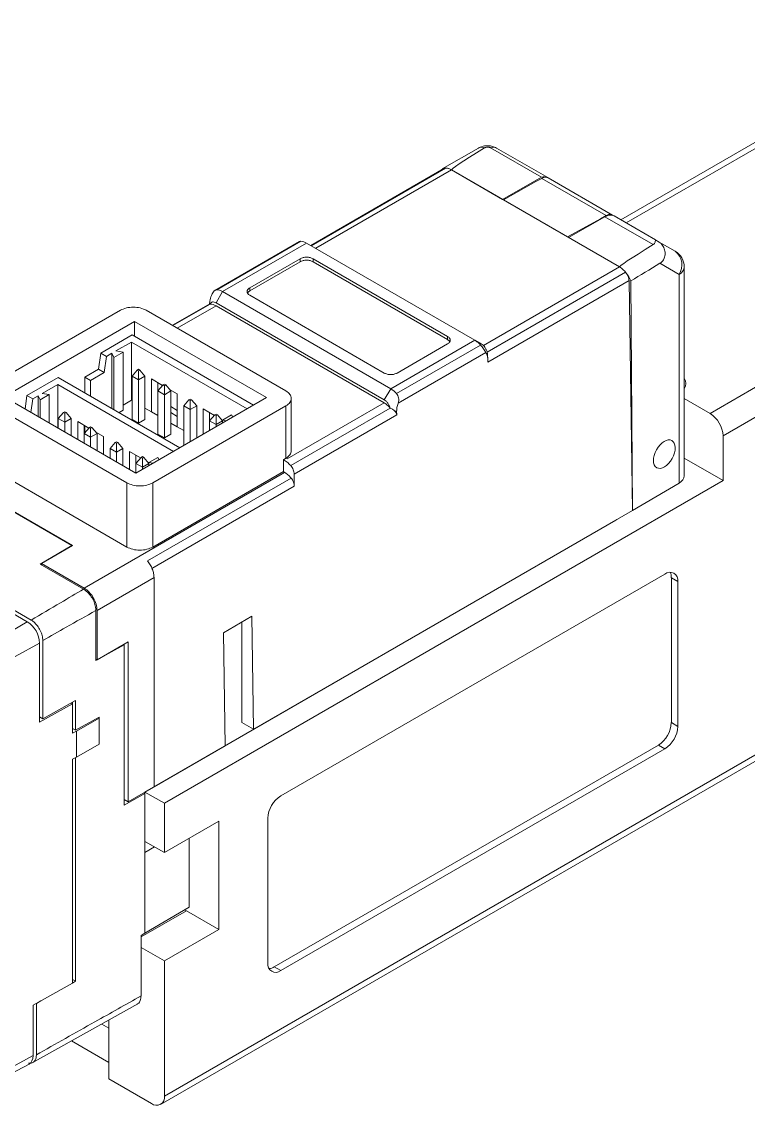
# Paper-space layout '시트2-ENG' of a CAD drawing. Header units: millimetres. Extents: x 5 to 415, y 5 to 292.
# Drawn here: x 361.5 to 381.36, y 237.71 to 267.33 of the extents above; entities that cross this region are included whole.
import ezdxf

# ---------------------------------------------------------------- set-up
doc = ezdxf.new("R2010")
doc.units = ezdxf.units.MM

psp = doc.layouts.new('시트2-ENG')

# ---------------------------------------------------------------- linework, layer by layer
at = {"color": 7, "linetype": 'Continuous', "lineweight": 18}
for p, q in [((387.257, 267.329), (377.875, 261.913)), ((374.313, 263.883), (375.709, 263.077)), ((380.318, 256.623), (392.905, 263.889)), ((373.982, 263.872), (372.997, 263.303)), ((374.482, 263.872), (375.879, 263.066)), ((394.142, 263.787), (380.672, 256.011)), ((373.04, 263.315), (369.4, 261.214)), ((377.843, 260.625), (373.247, 263.278)), ((374.644, 262.472), (373.247, 263.278)), ((375.709, 263.077), (374.644, 262.472)), ((375.551, 262.957), (375.714, 263.047)), ((375.714, 263.047), (377.479, 262.028)), ((375.887, 263.061), (377.648, 262.044)), ((374.669, 262.458), (375.551, 262.957)), ((376.421, 261.446), (374.669, 262.458)), ((376.421, 261.446), (377.318, 261.937)), ((377.444, 261.997), (376.447, 261.431)), ((377.318, 261.937), (377.479, 262.028)), ((378.762, 261.235), (377.444, 261.997)), ((377.691, 262.02), (377.648, 262.044)), ((377.691, 262.02), (378.829, 261.363)), ((369.089, 261.318), (366.781, 259.985)), ((366.833, 260), (369.131, 261.326)), ((366.989, 259.952), (369.287, 261.278)), ((373.884, 258.625), (369.287, 261.278)), ((377.843, 260.625), (376.447, 261.431)), ((378.925, 261.307), (379.361, 261.055)), ((367.732, 260.054), (369.111, 260.85)), ((369.111, 260.768), (367.732, 259.972)), ((369.111, 260.768), (369.111, 260.85)), ((369.464, 260.85), (373.141, 258.727)), ((369.464, 260.768), (369.464, 260.85)), ((373.141, 258.645), (369.464, 260.768)), ((379.468, 260.423), (378.945, 260.725)), ((379.611, 260.622), (379.611, 254.919)), ((374.225, 258.299), (378.009, 260.482)), ((379.468, 254.717), (379.468, 260.423)), ((367.732, 259.972), (367.732, 260.054)), ((378.103, 260.251), (374.237, 258.019)), ((378.197, 253.97), (378.103, 260.251)), ((378.197, 253.97), (378.15, 260.244)), ((366.989, 259.952), (366.813, 259.645)), ((366.989, 259.952), (371.586, 257.298)), ((371.409, 257.727), (367.732, 259.85)), ((360.555, 257.339), (364.196, 259.442)), ((364.903, 259.442), (368.722, 257.237)), ((366.638, 259.619), (365.617, 259.03)), ((366.636, 259.61), (366.636, 259.637)), ((366.648, 259.612), (366.64, 259.616)), ((371.409, 256.992), (366.813, 259.645)), ((371.409, 256.91), (366.813, 259.564)), ((361.014, 257.074), (364.585, 259.135)), ((364.585, 259.135), (368.191, 257.054)), ((364.585, 258.727), (364.585, 259.135)), ((363.658, 258.273), (364.514, 258.768)), ((364.073, 258.329), (364.497, 258.574)), ((364.497, 258.574), (367.661, 256.747)), ((364.497, 258.574), (364.497, 256.982)), ((364.514, 258.768), (367.838, 256.849)), ((371.586, 257.298), (373.884, 258.625)), ((373.141, 258.645), (373.141, 258.727)), ((373.194, 258.6), (373.141, 258.645)), ((374.06, 258.523), (373.884, 258.625)), ((363.658, 258.273), (363.595, 257.829)), ((363.817, 258.181), (363.658, 258.273)), ((363.817, 258.181), (363.966, 258.268)), ((364.019, 258.155), (363.966, 258.268)), ((363.966, 256.758), (363.966, 258.268)), ((364.268, 258.299), (364.019, 258.155)), ((364.073, 258.329), (364.268, 258.299)), ((364.268, 256.707), (364.268, 258.299)), ((374.04, 258.492), (371.742, 257.166)), ((373.141, 258.523), (371.762, 257.727)), ((374.19, 258.286), (371.789, 256.9)), ((363.817, 258.181), (363.754, 257.737)), ((364.019, 256.727), (364.019, 258.155)), ((374.237, 258.123), (374.237, 258.151)), ((374.237, 258.019), (374.237, 258.123)), ((363.224, 257.615), (363.595, 257.829)), ((363.383, 257.523), (363.754, 257.737)), ((363.595, 257.829), (363.754, 257.737)), ((364.514, 257.645), (364.656, 257.809)), ((364.691, 257.829), (364.656, 257.809)), ((364.656, 257.809), (364.691, 257.788)), ((364.727, 257.809), (364.691, 257.829)), ((364.691, 257.788), (364.727, 257.809)), ((364.691, 257.543), (364.691, 257.788)), ((364.727, 257.809), (364.868, 257.645)), ((361.642, 257.11), (362.499, 257.605)), ((362.057, 257.166), (362.482, 257.411)), ((362.482, 257.411), (365.646, 255.584)), ((362.482, 257.411), (362.482, 256.227)), ((362.499, 257.605), (365.823, 255.686)), ((363.224, 257.615), (363.224, 257.186)), ((363.224, 257.615), (363.383, 257.523)), ((363.383, 257.523), (363.383, 257.094)), ((364.691, 257.543), (364.514, 257.645)), ((364.514, 257.645), (364.514, 256.461)), ((364.868, 257.645), (364.691, 257.543)), ((364.691, 257.543), (364.691, 256.359)), ((364.868, 257.645), (364.868, 256.461)), ((365.351, 257.387), (365.045, 257.564)), ((365.045, 257.564), (365.045, 256.665)), ((365.222, 257.462), (365.222, 257.237)), ((365.363, 257.4), (365.222, 257.237)), ((365.398, 257.421), (365.363, 257.4)), ((365.363, 257.4), (365.398, 257.38)), ((365.434, 257.4), (365.398, 257.421)), ((365.398, 257.38), (365.434, 257.4)), ((365.398, 257.135), (365.398, 257.38)), ((365.575, 257.237), (365.434, 257.4)), ((364.621, 254.992), (361.014, 257.074)), ((361.642, 257.11), (361.591, 256.741)), ((361.801, 257.018), (361.642, 257.11)), ((361.801, 257.018), (361.951, 257.105)), ((362.004, 256.992), (361.951, 257.105)), ((361.951, 256.533), (361.951, 257.105)), ((362.252, 257.136), (362.004, 256.992)), ((362.057, 257.166), (362.252, 257.136)), ((362.252, 256.359), (362.252, 257.136)), ((365.398, 257.135), (365.222, 257.237)), ((365.222, 257.237), (365.222, 256.053)), ((365.575, 257.237), (365.398, 257.135)), ((365.398, 257.135), (365.398, 255.951)), ((365.398, 237.967), (398.526, 257.091)), ((365.752, 257.155), (365.54, 257.278)), ((365.575, 257.237), (365.575, 256.053)), ((365.752, 256.257), (365.752, 257.155)), ((371.586, 257.298), (371.409, 256.992)), ((364.373, 254.727), (360.555, 256.931)), ((361.801, 257.018), (361.75, 256.649)), ((362.004, 256.503), (362.004, 256.992)), ((364.268, 256.85), (364.497, 256.982)), ((364.497, 256.982), (364.514, 256.972)), ((368.191, 257.054), (364.621, 254.992)), ((368.722, 256.829), (365.08, 254.727)), ((365.295, 237.738), (398.423, 256.862)), ((365.575, 256.808), (365.752, 256.706)), ((365.929, 256.829), (366.07, 256.992)), ((366.105, 256.727), (365.929, 256.829)), ((365.929, 256.829), (365.929, 255.747)), ((366.105, 257.013), (366.07, 256.992)), ((366.07, 256.992), (366.105, 256.972)), ((366.141, 256.992), (366.105, 257.013)), ((366.105, 256.972), (366.141, 256.992)), ((366.105, 256.972), (366.105, 256.727)), ((366.282, 256.829), (366.105, 256.727)), ((366.141, 256.992), (366.282, 256.829)), ((366.282, 256.829), (366.282, 255.951)), ((368.722, 255.399), (368.722, 256.829)), ((368.757, 255.38), (371.409, 256.91)), ((371.574, 256.768), (368.852, 255.196)), ((368.868, 255.592), (368.868, 257.034)), ((379.611, 257.031), (380.318, 256.623)), ((362.499, 256.482), (362.641, 256.645)), ((362.676, 256.38), (362.499, 256.482)), ((362.499, 256.482), (362.499, 256.217)), ((362.676, 256.666), (362.641, 256.645)), ((362.641, 256.645), (362.676, 256.625)), ((362.711, 256.645), (362.676, 256.666)), ((362.676, 256.625), (362.711, 256.645)), ((362.676, 256.38), (362.676, 256.625)), ((362.853, 256.482), (362.676, 256.38)), ((362.711, 256.645), (362.853, 256.482)), ((362.853, 256.482), (362.853, 256.013)), ((364.268, 256.707), (364.161, 256.645)), ((364.868, 256.768), (365.045, 256.665)), ((365.045, 256.665), (365.222, 256.563)), ((365.752, 256.543), (365.575, 256.645)), ((366.105, 256.727), (366.105, 255.849)), ((366.765, 256.57), (366.459, 256.747)), ((366.459, 256.747), (366.459, 256.053)), ((366.636, 256.645), (366.636, 256.421)), ((366.636, 256.421), (366.777, 256.584)), ((366.813, 256.604), (366.777, 256.584)), ((366.777, 256.584), (366.813, 256.564)), ((366.848, 256.584), (366.813, 256.604)), ((366.813, 256.564), (366.848, 256.584)), ((366.813, 256.319), (366.813, 256.564)), ((366.848, 256.584), (366.989, 256.422)), ((367.238, 256.585), (366.989, 256.441)), ((367.267, 256.52), (367.238, 256.585)), ((371.751, 256.584), (368.946, 254.965)), ((371.748, 256.686), (371.7, 256.686)), ((371.748, 256.686), (371.751, 256.584)), ((362.676, 256.38), (362.676, 256.115)), ((363.336, 256.223), (363.03, 256.4)), ((363.03, 256.4), (363.03, 255.911)), ((363.206, 256.298), (363.206, 256.074)), ((363.348, 256.237), (363.206, 256.074)), ((363.206, 256.176), (363.224, 256.186)), ((363.224, 256.288), (363.224, 256.094)), ((363.383, 256.257), (363.348, 256.237)), ((363.348, 256.237), (363.383, 256.217)), ((363.418, 256.237), (363.383, 256.257)), ((363.383, 256.217), (363.418, 256.237)), ((363.383, 255.972), (363.383, 256.217)), ((363.56, 256.074), (363.418, 256.237)), ((364.514, 256.461), (364.691, 256.359)), ((364.691, 256.359), (364.868, 256.461)), ((365.575, 256.359), (365.752, 256.257)), ((365.752, 256.257), (365.929, 256.155)), ((366.813, 256.319), (366.636, 256.421)), ((366.636, 256.421), (366.636, 256.156)), ((366.989, 256.42), (366.813, 256.319)), ((366.813, 256.319), (366.813, 256.258)), ((366.989, 256.441), (366.954, 256.461)), ((366.989, 256.441), (367.1, 256.424)), ((366.989, 256.359), (366.989, 256.441)), ((363.383, 255.972), (363.206, 256.074)), ((363.206, 256.074), (363.206, 255.809)), ((363.56, 256.074), (363.383, 255.972)), ((363.383, 255.972), (363.383, 255.706)), ((363.737, 255.992), (363.525, 256.114)), ((363.56, 256.074), (363.56, 255.604)), ((363.737, 255.502), (363.737, 255.992)), ((365.222, 256.053), (365.398, 255.951)), ((365.398, 255.951), (365.575, 256.053)), ((380.672, 254.786), (380.672, 256.011)), ((363.913, 255.666), (364.055, 255.829)), ((364.09, 255.564), (363.913, 255.666)), ((363.913, 255.666), (363.913, 255.4)), ((364.09, 255.849), (364.055, 255.829)), ((364.055, 255.829), (364.09, 255.808)), ((364.126, 255.829), (364.09, 255.849)), ((364.09, 255.808), (364.126, 255.829)), ((364.09, 255.808), (364.09, 255.564)), ((364.267, 255.666), (364.09, 255.564)), ((364.126, 255.829), (364.267, 255.666)), ((364.267, 255.666), (364.267, 255.196)), ((364.75, 255.407), (364.444, 255.584)), ((364.444, 255.584), (364.444, 255.094)), ((364.09, 255.564), (364.09, 255.298)), ((364.621, 255.482), (364.621, 255.257)), ((364.621, 255.257), (364.762, 255.421)), ((364.797, 255.441), (364.762, 255.421)), ((364.762, 255.421), (364.797, 255.4)), ((364.833, 255.421), (364.797, 255.441)), ((364.797, 255.4), (364.833, 255.421)), ((364.797, 255.155), (364.797, 255.4)), ((364.833, 255.421), (364.973, 255.258)), ((364.974, 255.278), (364.939, 255.298)), ((365.222, 255.421), (364.973, 255.277)), ((365.252, 255.357), (365.222, 255.421)), ((368.651, 255.357), (368.722, 255.399)), ((368.651, 255.033), (368.651, 255.357)), ((368.722, 255.4), (368.757, 255.38)), ((380.672, 254.786), (379.611, 255.398)), ((364.373, 252.971), (360.555, 255.176)), ((363.206, 251.849), (368.686, 255.012)), ((364.797, 255.155), (364.621, 255.257)), ((364.621, 255.257), (364.621, 254.992)), ((364.973, 255.257), (364.797, 255.155)), ((364.797, 255.155), (364.797, 255.094)), ((364.973, 255.277), (365.085, 255.26)), ((364.973, 255.196), (364.973, 255.277)), ((368.651, 255.033), (365.08, 252.971)), ((368.686, 255.012), (368.651, 255.033)), ((364.373, 252.971), (364.373, 254.727)), ((368.862, 254.857), (364.937, 252.592)), ((365.08, 254.727), (365.08, 252.971)), ((365.398, 245.969), (380.672, 254.786)), ((368.946, 254.965), (368.951, 254.632)), ((379.468, 254.717), (378.197, 253.97)), ((360.519, 254.38), (362.888, 253.012)), ((362.87, 253.016), (360.572, 254.342)), ((367.838, 247.99), (378.197, 253.97)), ((377.737, 253.704), (364.868, 246.275)), ((377.77, 253.724), (377.737, 253.704)), ((362.004, 252.504), (362.87, 253.016)), ((362.888, 253.012), (362.04, 252.522)), ((362.87, 253.002), (362.87, 253.016)), ((363.189, 251.82), (362.004, 252.504)), ((362.04, 252.522), (362.04, 252.483)), ((362.04, 252.522), (363.206, 251.849)), ((363.56, 251.236), (365.116, 252.134)), ((365.116, 246.419), (365.116, 252.134)), ((379.081, 252.234), (368.58, 246.172)), ((379.258, 248.172), (379.258, 252.132)), ((379.434, 252.03), (379.258, 252.132)), ((379.434, 248.07), (379.434, 252.03)), ((360.572, 251.553), (361.651, 250.931)), ((361.757, 250.973), (360.696, 251.585)), ((363.526, 249.869), (363.526, 251.235)), ((363.56, 249.889), (363.56, 251.236)), ((361.651, 250.931), (360.997, 250.54)), ((367.014, 250.63), (367.792, 251.079)), ((367.52, 248.174), (367.52, 250.922)), ((367.792, 251.079), (367.838, 247.99)), ((367.06, 247.541), (367.014, 250.63)), ((361.987, 250.348), (361.321, 249.977)), ((361.987, 248.184), (361.987, 250.348)), ((362.077, 248.275), (362.077, 250.419)), ((364.295, 250.302), (363.526, 249.869)), ((363.56, 249.889), (364.408, 250.379)), ((364.286, 250.308), (364.295, 250.302)), ((364.295, 245.912), (364.295, 250.302)), ((364.297, 247.157), (364.297, 250.314)), ((364.408, 250.379), (364.408, 246.01)), ((363.526, 249.909), (363.56, 249.889)), ((362.077, 248.275), (362.971, 248.779)), ((362.971, 248.779), (362.971, 247.962)), ((362.886, 248.685), (361.987, 248.184)), ((362.846, 248.708), (362.886, 248.685)), ((362.886, 247.881), (362.886, 248.685)), ((362.888, 248.732), (362.888, 248.002)), ((361.987, 248.326), (362.077, 248.275)), ((362.971, 247.962), (363.615, 248.325)), ((363.613, 248.298), (362.994, 247.941)), ((363.613, 248.298), (363.59, 248.311)), ((363.613, 247.587), (363.613, 248.298)), ((363.615, 248.325), (363.615, 247.598)), ((362.888, 248.002), (362.886, 248.001)), ((362.886, 247.881), (362.994, 247.941)), ((362.888, 248.01), (362.971, 247.962)), ((362.994, 247.23), (362.994, 247.941)), ((367.838, 247.99), (367.52, 248.174)), ((379.258, 248.172), (379.434, 248.07)), ((362.994, 247.23), (363.613, 247.587)), ((363.613, 247.6), (363.615, 247.598)), ((363.615, 247.598), (363.613, 247.597)), ((365.116, 246.419), (367.06, 247.541)), ((368.404, 241.498), (378.904, 247.56)), ((368.58, 241.396), (379.081, 247.458)), ((379.081, 247.458), (378.904, 247.56)), ((362.994, 247.23), (362.886, 247.17)), ((362.886, 241.051), (362.886, 247.17)), ((362.888, 247.171), (362.888, 241.172)), ((362.971, 247.217), (362.971, 241.104)), ((364.295, 247.156), (364.297, 247.157)), ((364.297, 246.626), (364.295, 246.625)), ((364.297, 246.034), (364.297, 246.626)), ((365.116, 246.419), (364.408, 246.01)), ((364.868, 246.235), (364.295, 245.912)), ((364.868, 246.235), (364.833, 246.255)), ((364.868, 246.275), (365.398, 245.969)), ((364.868, 246.275), (364.868, 246.03)), ((364.868, 244.622), (364.868, 246.235)), ((364.297, 246.034), (364.295, 246.033)), ((364.297, 246.075), (364.408, 246.01)), ((365.398, 244.621), (365.398, 245.969)), ((368.227, 245.56), (368.227, 241.6)), ((366.883, 245.479), (365.398, 244.621)), ((366.883, 245.479), (366.883, 242.519)), ((364.868, 244.927), (365.398, 244.621)), ((366.073, 245.011), (366.073, 243.13)), ((365.129, 244.777), (364.868, 244.622)), ((364.868, 242.418), (364.868, 244.622)), ((364.868, 242.418), (366.073, 243.13)), ((365.953, 243.059), (365.999, 243.029)), ((365.999, 243.029), (366.883, 242.519)), ((364.761, 242.357), (364.868, 242.418)), ((364.761, 240.704), (364.761, 242.357)), ((364.762, 240.825), (364.762, 242.358)), ((366.883, 242.519), (365.398, 241.661)), ((365.398, 241.661), (364.762, 242.029)), ((365.398, 241.661), (365.398, 237.967)), ((368.404, 241.498), (368.58, 241.396)), ((362.888, 241.172), (362.886, 241.171)), ((362.886, 241.153), (362.971, 241.104)), ((362.886, 241.056), (362.971, 241.104)), ((361.807, 240.449), (362.886, 241.051)), ((364.762, 240.825), (364.761, 240.797)), ((361.783, 238.873), (364.672, 240.483)), ((361.897, 240.5), (361.898, 240.499)), ((361.898, 240.499), (362.023, 240.57)), ((361.898, 240.499), (361.898, 239.091)), ((361.807, 239.071), (361.807, 240.449)), ((361.809, 239.19), (361.809, 240.451)), ((363.878, 239.824), (363.687, 239.934)), ((363.878, 238.436), (363.878, 240.041)), ((363.878, 238.885), (362.859, 239.473)), ((361.16, 238.722), (361.807, 239.071)), ((361.05, 238.49), (361.699, 238.839)), ((365.045, 237.762), (363.878, 238.436))]:
    psp.add_line(p, q, dxfattribs=at)
at = {"color": 8, "linetype": 'Continuous', "lineweight": 18}
for p, q in [((387.248, 267.155), (378.022, 261.828)), ((369.411, 261.207), (373.082, 263.327)), ((369.535, 261.135), (373.247, 263.278)), ((377.318, 261.926), (377.318, 261.937)), ((374.12, 258.475), (377.843, 260.625)), ((365.628, 259.023), (366.648, 259.612)), ((365.752, 258.952), (366.813, 259.564)), ((368.951, 254.632), (365.059, 252.385)), ((365.999, 243.029), (364.762, 242.314)), ((364.761, 240.825), (364.762, 240.825)), ((361.809, 239.19), (361.807, 239.189))]:
    psp.add_line(p, q, dxfattribs=at)
at = {"color": 7, "linetype": 'Continuous', "lineweight": 18, "flags": 128}
psp.add_lwpolyline([(362.886, 246.124), (362.887, 246.118), (362.886, 246.022)], dxfattribs=at)
at = {"color": 8, "linetype": 'Continuous', "lineweight": 18}
psp.add_arc((374.08, 263.683), 0.212, 69.2973, 117.3726, dxfattribs=at)
at = {"color": 7, "linetype": 'Continuous', "lineweight": 18}
for centre, radius, start, end in [((374.385, 263.685), 0.211, 62.523, 110.0342), ((373.107, 263.105), 0.223, 51.0308, 134.7628), ((373.084, 263.238), 0.0888, 91.0947, 119.6983), ((373.08, 263.01), 0.316, 58.0026, 89.593), ((375.781, 262.879), 0.211, 62.523, 110.0342), ((377.587, 261.792), 0.25, 65.5492, 125.0836), ((369.117, 261.003), 0.324, 58.2469, 87.569), ((379.089, 260.684), 0.46, 325.4207, 53.7367), ((379.111, 260.622), 0.5, 0, 60), ((377.429, 259.979), 0.767, 20.197, 57.3602), ((379.367, 260.647), 0.245, 294.2404, 354.1405), ((379.387, 257.439), 0.267, 327.2566, 32.7434), ((371.262, 256.757), 0.631, 40.3639, 59.1012), ((379.904, 255.976), 0.768, 2.6055, 57.3945), ((379.219, 252.065), 0.218, 350.786, 129.2033), ((378.939, 252.144), 0.319, 357.8954, 25.7081), ((361.257, 250.315), 0.731, 2.6055, 57.3945), ((378.49, 248.207), 0.768, 302.6055, 357.3945), ((378.667, 248.105), 0.768, 302.6055, 357.3945), ((368.994, 245.525), 0.768, 122.6055, 177.3945), ((368.442, 241.565), 0.218, 170.786, 309.2033), ((368.234, 241.768), 0.319, 274.2956, 302.1014), ((365.183, 237.932), 0.218, 230.7967, 9.214)]:
    psp.add_arc(centre, radius, start, end, dxfattribs=at)
for centre, major_axis, ratio, start_param, end_param in [((413.76, 286.258), (40.514, 22.978), 0.007557, 2.925079, 3.146034), ((418.357, 283.605), (40.514, 22.978), 0.007557, 2.923758, 3.146034), ((379.328, 261.074), (0.5, -0.289), 0.00007, 2.510391, 3.175795), ((413.123, 280.583), (40.159, 23.59), 0.007625, 2.584269, 2.62324), ((379.111, 254.919), (0.5, 0), 0.577332, 5.506475, 6.283185), ((361.454, 239.275), (-0.25, 0.433), 0.577206, 3.124143, 3.92692)]:
    psp.add_ellipse(centre, major_axis=major_axis, ratio=ratio, start_param=start_param, end_param=end_param, dxfattribs=at)
psp.add_ellipse((379.065, 255.51), major_axis=(0.207, 0.371), ratio=0.577293, dxfattribs=at)
for points, knots in [([(374.152, 263.932), (374.096, 263.92), (374.035, 263.907), (373.985, 263.873), (373.982, 263.871)], [0, 0, 0, 0, 0.936384, 1, 1, 1, 1]), ([(374.481, 263.871), (374.479, 263.873), (374.447, 263.899), (374.368, 263.921), (374.259, 263.944), (374.186, 263.936), (374.152, 263.932)], [0, 0, 0, 0, 0.0220454, 0.361711, 0.6967822, 1, 1, 1, 1]), ([(374.155, 263.882), (374.164, 263.886), (374.182, 263.896), (374.219, 263.902), (374.256, 263.902), (374.289, 263.895), (374.305, 263.886), (374.313, 263.883)], [0, 0, 0, 0, 0.209529, 0.419059, 0.628588, 0.838117, 1, 1, 1, 1]), ([(375.714, 263.047), (375.751, 263.063), (375.815, 263.09), (375.865, 263.07), (375.887, 263.061)], [0, 0, 0, 0, 0.557682, 1, 1, 1, 1]), ([(377.648, 262.044), (377.621, 262.054), (377.571, 262.072), (377.507, 262.042), (377.479, 262.028)], [0, 0, 0, 0, 0.557681, 1, 1, 1, 1]), ([(369.131, 261.326), (369.114, 261.326), (369.097, 261.326), (369.09, 261.318), (369.089, 261.317)], [0, 0, 0, 0, 0.94471, 1, 1, 1, 1]), ([(378.829, 261.363), (378.826, 261.355), (378.823, 261.344), (378.808, 261.29), (378.793, 261.258), (378.771, 261.242), (378.762, 261.235)], [0, 0, 0, 0, 0.5436634, 0.7640714, 0.9027298, 1, 1, 1, 1]), ([(378.945, 260.725), (378.974, 260.746), (379.031, 260.787), (379.084, 260.898), (379.092, 261.029), (379.057, 261.163), (378.994, 261.259), (378.944, 261.294), (378.925, 261.307)], [0, 0, 0, 0, 0.154072, 0.309207, 0.488335, 0.671502, 0.878231, 1, 1, 1, 1]), ([(378.103, 260.251), (378.101, 260.27), (378.099, 260.308), (378.078, 260.369), (378.058, 260.414), (378.043, 260.434), (378.041, 260.437)], [0, 0, 0, 0, 0.31645, 0.632901, 0.949351, 1, 1, 1, 1]), ([(366.683, 259.847), (366.665, 259.795), (366.64, 259.722), (366.637, 259.656), (366.636, 259.637)], [0, 0, 0, 0, 0.715699, 1, 1, 1, 1]), ([(366.833, 260), (366.816, 259.997), (366.783, 259.992), (366.738, 259.952), (366.705, 259.901), (366.689, 259.863), (366.683, 259.847)], [0, 0, 0, 0, 0.270501, 0.540639, 0.820445, 1, 1, 1, 1]), ([(367.732, 259.972), (367.709, 259.958), (367.68, 259.939), (367.674, 259.916), (367.673, 259.911)], [0, 0, 0, 0, 0.793162, 1, 1, 1, 1]), ([(366.813, 259.645), (366.795, 259.654), (366.76, 259.671), (366.712, 259.671), (366.672, 259.653), (366.656, 259.625), (366.648, 259.612)], [0, 0, 0, 0, 0.249883, 0.499844, 0.749883, 1, 1, 1, 1]), ([(373.884, 258.625), (373.911, 258.607), (373.965, 258.572), (374.015, 258.519), (374.04, 258.492)], [0, 0, 0, 0, 0.500008, 1, 1, 1, 1]), ([(374.19, 258.286), (374.181, 258.301), (374.162, 258.33), (374.125, 258.385), (374.084, 258.441), (374.055, 258.475), (374.04, 258.492)], [0, 0, 0, 0, 0.268398, 0.522178, 0.764747, 1, 1, 1, 1]), ([(374.06, 258.523), (374.078, 258.511), (374.113, 258.487), (374.161, 258.432), (374.201, 258.367), (374.217, 258.322), (374.225, 258.299)], [0, 0, 0, 0, 0.249883, 0.499844, 0.749883, 1, 1, 1, 1]), ([(374.237, 258.123), (374.235, 258.153), (374.229, 258.217), (374.204, 258.262), (374.19, 258.286)], [0, 0, 0, 0, 0.479315, 1, 1, 1, 1]), ([(374.237, 258.151), (374.237, 258.171), (374.236, 258.224), (374.229, 258.271), (374.225, 258.299)], [0, 0, 0, 0, 0.395708, 1, 1, 1, 1]), ([(371.789, 256.9), (371.795, 256.924), (371.808, 256.971), (371.802, 257.044), (371.782, 257.112), (371.755, 257.148), (371.742, 257.166)], [0, 0, 0, 0, 0.268331, 0.522065, 0.764688, 1, 1, 1, 1]), ([(371.409, 256.992), (371.426, 256.98), (371.462, 256.957), (371.51, 256.901), (371.55, 256.837), (371.566, 256.791), (371.574, 256.769)], [0, 0, 0, 0, 0.249826, 0.499768, 0.749826, 1, 1, 1, 1]), ([(371.7, 256.686), (371.684, 256.7), (371.647, 256.732), (371.6, 256.756), (371.574, 256.768)], [0, 0, 0, 0, 0.453789, 1, 1, 1, 1]), ([(371.789, 256.9), (371.776, 256.861), (371.753, 256.787), (371.749, 256.719), (371.748, 256.686)], [0, 0, 0, 0, 0.523313, 1, 1, 1, 1]), ([(371.751, 256.584), (371.748, 256.602), (371.742, 256.64), (371.715, 256.67), (371.7, 256.686)], [0, 0, 0, 0, 0.478115, 1, 1, 1, 1]), ([(361.757, 250.973), (362.024, 251.131), (362.501, 251.414), (362.978, 251.696), (363.189, 251.82)], [0, 0, 0, 0, 0.560004, 1, 1, 1, 1]), ([(363.189, 251.82), (363.227, 251.794), (363.302, 251.741), (363.404, 251.616), (363.48, 251.473), (363.52, 251.34), (363.524, 251.265), (363.526, 251.235)], [0, 0, 0, 0, 0.214702, 0.429406, 0.644091, 0.858768, 1, 1, 1, 1]), ([(363.526, 251.235), (363.255, 251.083), (362.772, 250.812), (362.289, 250.539), (362.077, 250.419)], [0, 0, 0, 0, 0.560005, 1, 1, 1, 1]), ([(362.077, 250.419), (362.073, 250.463), (362.066, 250.55), (362.011, 250.692), (361.93, 250.823), (361.84, 250.919), (361.78, 250.958), (361.757, 250.973)], [0, 0, 0, 0, 0.214702, 0.429404, 0.644089, 0.858766, 1, 1, 1, 1]), ([(361.898, 239.091), (362.432, 239.392), (363.386, 239.931), (364.341, 240.467), (364.761, 240.704)], [0, 0, 0, 0, 0.560004, 1, 1, 1, 1]), ([(364.761, 240.704), (364.756, 240.661), (364.748, 240.575), (364.704, 240.499), (364.662, 240.484), (364.651, 240.479)], [0, 0, 0, 0, 0.422928, 0.845857, 1, 1, 1, 1]), ([(361.685, 238.867), (361.718, 238.866), (361.783, 238.863), (361.854, 238.918), (361.892, 238.998), (361.896, 239.064), (361.898, 239.091)], [0, 0, 0, 0, 0.273402, 0.546782, 0.820153, 1, 1, 1, 1])]:
    psp.add_open_spline(points, degree=3, knots=knots, dxfattribs=at)
for points in [[(369.111, 260.85), (369.136, 260.862), (369.188, 260.885), (369.287, 260.895), (369.387, 260.885), (369.438, 260.862), (369.464, 260.85)], [(369.464, 260.768), (369.438, 260.78), (369.387, 260.804), (369.287, 260.814), (369.188, 260.804), (369.136, 260.78), (369.111, 260.768)], [(367.732, 259.85), (367.711, 259.864), (367.67, 259.894), (367.653, 259.952), (367.67, 260.009), (367.711, 260.039), (367.732, 260.054)], [(366.833, 260), (366.858, 259.998), (366.908, 259.993), (366.962, 259.965), (366.989, 259.952)], [(364.196, 259.442), (364.248, 259.465), (364.351, 259.513), (364.55, 259.533), (364.748, 259.513), (364.852, 259.465), (364.903, 259.442)], [(366.648, 259.612), (366.674, 259.61), (366.727, 259.607), (366.784, 259.578), (366.813, 259.564)], [(373.141, 258.727), (373.162, 258.712), (373.203, 258.682), (373.22, 258.625), (373.203, 258.568), (373.162, 258.538), (373.141, 258.523)], [(371.762, 257.727), (371.737, 257.715), (371.685, 257.691), (371.586, 257.681), (371.486, 257.691), (371.435, 257.715), (371.409, 257.727)], [(368.722, 256.829), (368.763, 256.859), (368.845, 256.918), (368.88, 257.033), (368.845, 257.148), (368.763, 257.207), (368.722, 257.237)], [(371.409, 256.91), (371.438, 256.892), (371.495, 256.855), (371.547, 256.797), (371.574, 256.768)], [(368.722, 255.399), (368.764, 255.429), (368.848, 255.489), (368.861, 255.565), (368.868, 255.604)], [(368.651, 255.357), (368.686, 255.338), (368.756, 255.3), (368.82, 255.231), (368.852, 255.196)], [(368.862, 254.857), (368.834, 254.889), (368.779, 254.952), (368.717, 254.992), (368.686, 255.012)], [(368.852, 255.196), (368.865, 255.179), (368.892, 255.144), (368.921, 255.083), (368.941, 255.022), (368.944, 254.984), (368.946, 254.965)], [(364.373, 254.727), (364.425, 254.703), (364.528, 254.656), (364.727, 254.636), (364.925, 254.656), (365.029, 254.703), (365.08, 254.727)], [(368.951, 254.632), (368.949, 254.651), (368.947, 254.687), (368.928, 254.747), (368.9, 254.806), (368.874, 254.84), (368.862, 254.857)], [(364.373, 252.971), (364.425, 252.948), (364.528, 252.9), (364.727, 252.88), (364.925, 252.9), (365.029, 252.948), (365.08, 252.971)], [(365.116, 252.134), (365.113, 252.172), (365.108, 252.246), (365.071, 252.367), (365.015, 252.487), (364.963, 252.557), (364.937, 252.592)], [(363.206, 251.849), (363.253, 251.816), (363.345, 251.75), (363.462, 251.588), (363.544, 251.406), (363.555, 251.293), (363.56, 251.236)]]:
    psp.add_open_spline(points, degree=3, dxfattribs=at)

doc.saveas('drawing.dxf')
